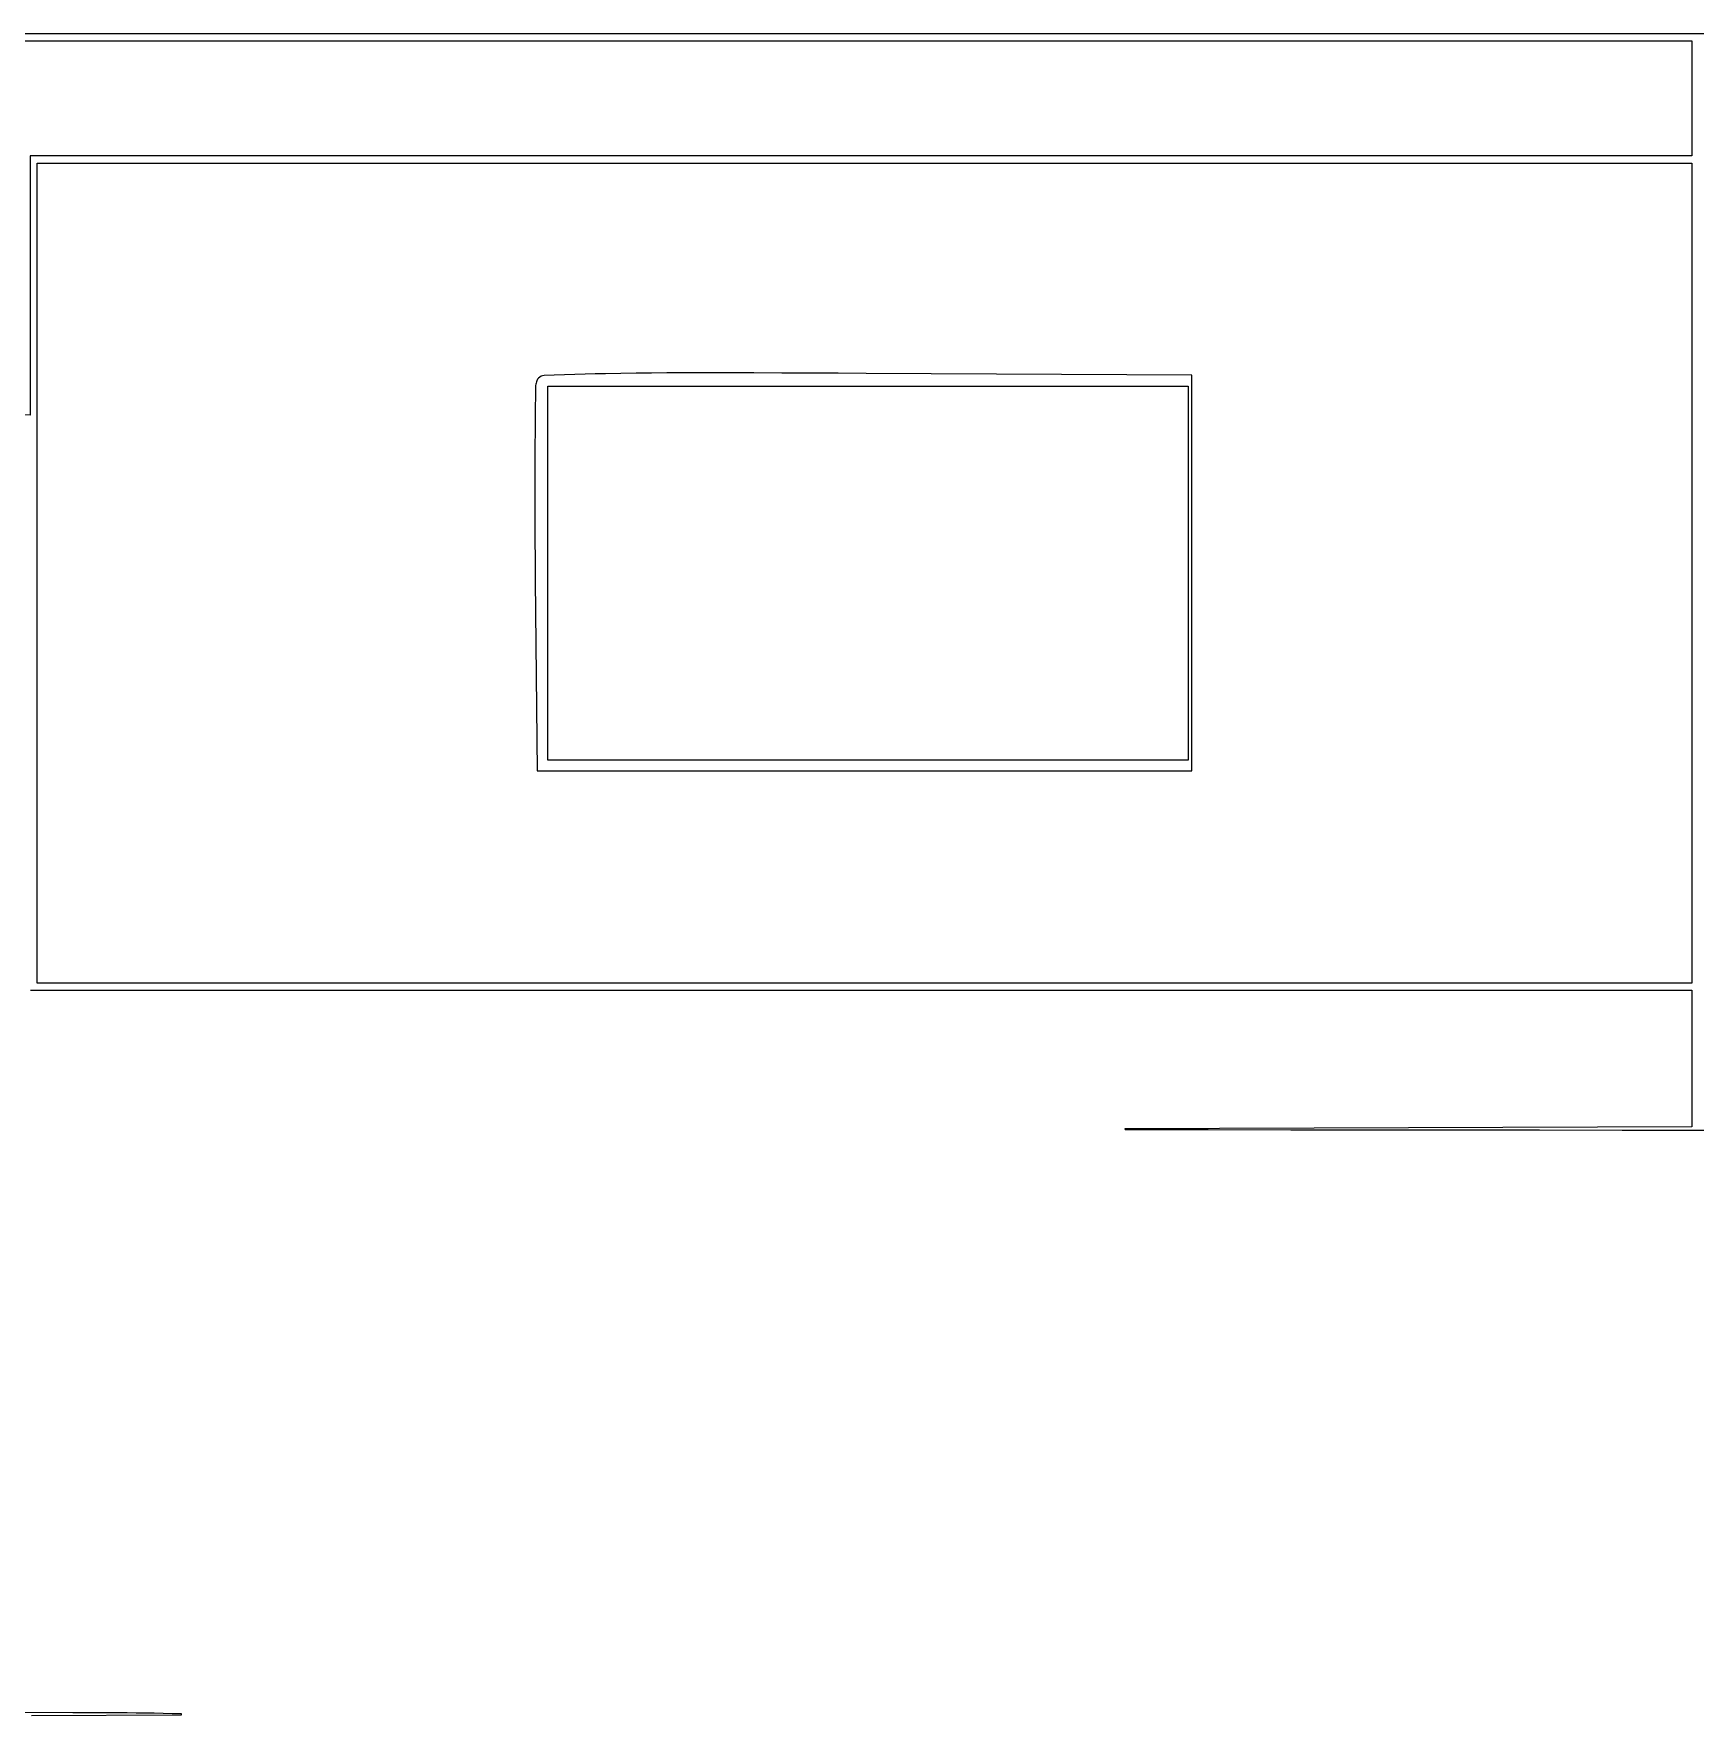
# Model space of a CAD drawing. Header units: millimetres. Extents: x -134 to 134, y -49 to 49.
# Drawn here: x -103.62 to -79.88, y 20.01 to 44.05 of the extents above; entities that cross this region are included whole.
import ezdxf

# ---------------------------------------------------------------- set-up
doc = ezdxf.new("R2010")
doc.units = ezdxf.units.MM
doc.header["$LTSCALE"] = 10
doc.header["$MEASUREMENT"] = 0

# ---------------------------------------------------------------- blocks, each defined once
blk = doc.blocks.new('DT0B-ULTRA_v_1')
at = {"color": 7, "linetype": 'Continuous', "lineweight": -3}
for points in [[(-68.824, 44.049, 0), (-87.532, 44.049, 0), (-106.239, 44.049, 0)], [(-103.668, 30.377, 0), (-91.797, 30.377, 0), (-79.926, 30.377, 0), (-79.926, 29.401, 0), (-79.926, 28.425, 0), (-88.022, 28.398, 0), (-88.023, 28.398, 0), (-88.024, 28.398, 0), (-88.025, 28.397, 0), (-88.026, 28.397, 0), (-88.026, 28.396, 0), (-88.027, 28.395, 0), (-88.027, 28.394, 0), (-88.027, 28.394, 0), (-88.027, 28.392, 0), (-88.027, 28.391, 0), (-88.026, 28.39, 0), (-88.025, 28.389, 0), (-88.024, 28.389, 0), (-88.023, 28.388, 0), (-88.022, 28.388, 0), (-88.022, 28.388, 0), (-86.838, 28.386, 0), (-85.655, 28.384, 0), (-84.471, 28.383, 0), (-83.288, 28.381, 0), (-82.104, 28.38, 0), (-80.921, 28.379, 0), (-80.921, 28.379, 0), (-78.883, 28.378, 0)], [(-79.926, 43.124, 0), (-79.926, 42.302, 0), (-91.8, 42.302, 0), (-103.673, 42.302, 0), (-103.673, 40.448, 0), (-103.673, 38.595, 0), (-104.932, 38.624, 0), (-106.192, 38.653, 0), (-106.219, 41.3, 0), (-106.247, 43.947, 0), (-93.086, 43.947, 0), (-79.926, 43.947, 0), (-79.926, 43.124, 0)], [(-79.926, 36.34, 0), (-79.926, 30.48, 0), (-91.748, 30.48, 0), (-103.57, 30.48, 0), (-103.57, 36.34, 0), (-103.57, 42.199, 0), (-91.748, 42.199, 0), (-79.926, 42.199, 0), (-79.926, 36.34, 0)], [(-96.43, 39.089, 0), (-96.436, 39.072, 0), (-96.441, 39.055, 0), (-96.445, 39.038, 0), (-96.448, 39.02, 0), (-96.449, 39.003, 0), (-96.45, 38.985, 0), (-96.452, 38.854, 0), (-96.453, 38.722, 0), (-96.454, 38.591, 0), (-96.456, 38.459, 0), (-96.457, 38.328, 0), (-96.458, 38.196, 0), (-96.459, 38.045, 0), (-96.46, 37.894, 0), (-96.46, 37.742, 0), (-96.46, 37.591, 0), (-96.46, 37.44, 0), (-96.46, 37.288, 0), (-96.459, 37.113, 0), (-96.459, 36.937, 0), (-96.458, 36.762, 0), (-96.456, 36.586, 0), (-96.455, 36.411, 0), (-96.453, 36.235, 0), (-96.426, 33.513, 0), (-91.748, 33.513, 0), (-87.071, 33.513, 0), (-87.071, 36.34, 0), (-87.071, 39.167, 0), (-91.725, 39.193, 0), (-92.127, 39.195, 0), (-92.529, 39.197, 0), (-92.93, 39.199, 0), (-93.332, 39.2, 0), (-93.734, 39.201, 0), (-94.135, 39.202, 0), (-94.354, 39.202, 0), (-94.574, 39.201, 0), (-94.793, 39.199, 0), (-95.012, 39.196, 0), (-95.231, 39.193, 0), (-95.45, 39.188, 0), (-95.596, 39.185, 0), (-95.742, 39.181, 0), (-95.889, 39.177, 0), (-96.035, 39.172, 0), (-96.181, 39.168, 0), (-96.327, 39.162, 0), (-96.349, 39.16, 0), (-96.37, 39.152, 0), (-96.39, 39.141, 0), (-96.407, 39.126, 0), (-96.42, 39.109, 0), (-96.43, 39.089, 0)], [(-87.122, 36.34, 0), (-87.122, 33.667, 0), (-91.697, 33.667, 0), (-96.272, 33.667, 0), (-96.272, 36.34, 0), (-96.272, 39.012, 0), (-91.697, 39.012, 0), (-87.122, 39.012, 0), (-87.122, 36.34, 0)], [(-103.654, 20.013, 0), (-101.514, 20.021, 0), (-101.513, 20.021, 0), (-101.512, 20.021, 0), (-101.511, 20.022, 0), (-101.51, 20.023, 0), (-101.509, 20.024, 0), (-101.508, 20.025, 0), (-101.508, 20.027, 0), (-101.508, 20.027, 0), (-101.508, 20.029, 0), (-101.508, 20.03, 0), (-101.509, 20.031, 0), (-101.51, 20.032, 0), (-101.511, 20.033, 0), (-101.512, 20.033, 0), (-101.514, 20.034, 0), (-101.514, 20.034, 0), (-101.643, 20.037, 0), (-101.771, 20.04, 0), (-101.9, 20.043, 0), (-102.029, 20.045, 0), (-102.157, 20.046, 0), (-102.286, 20.047, 0), (-103.061, 20.05, 0), (-103.836, 20.053, 0)]]:
    blk.add_polyline3d(points, dxfattribs=at)

msp = doc.modelspace()

# ---------------------------------------------------------------- block references
msp.add_blockref('DT0B-ULTRA_v_1', (0, 0))

doc.saveas('drawing.dxf')
